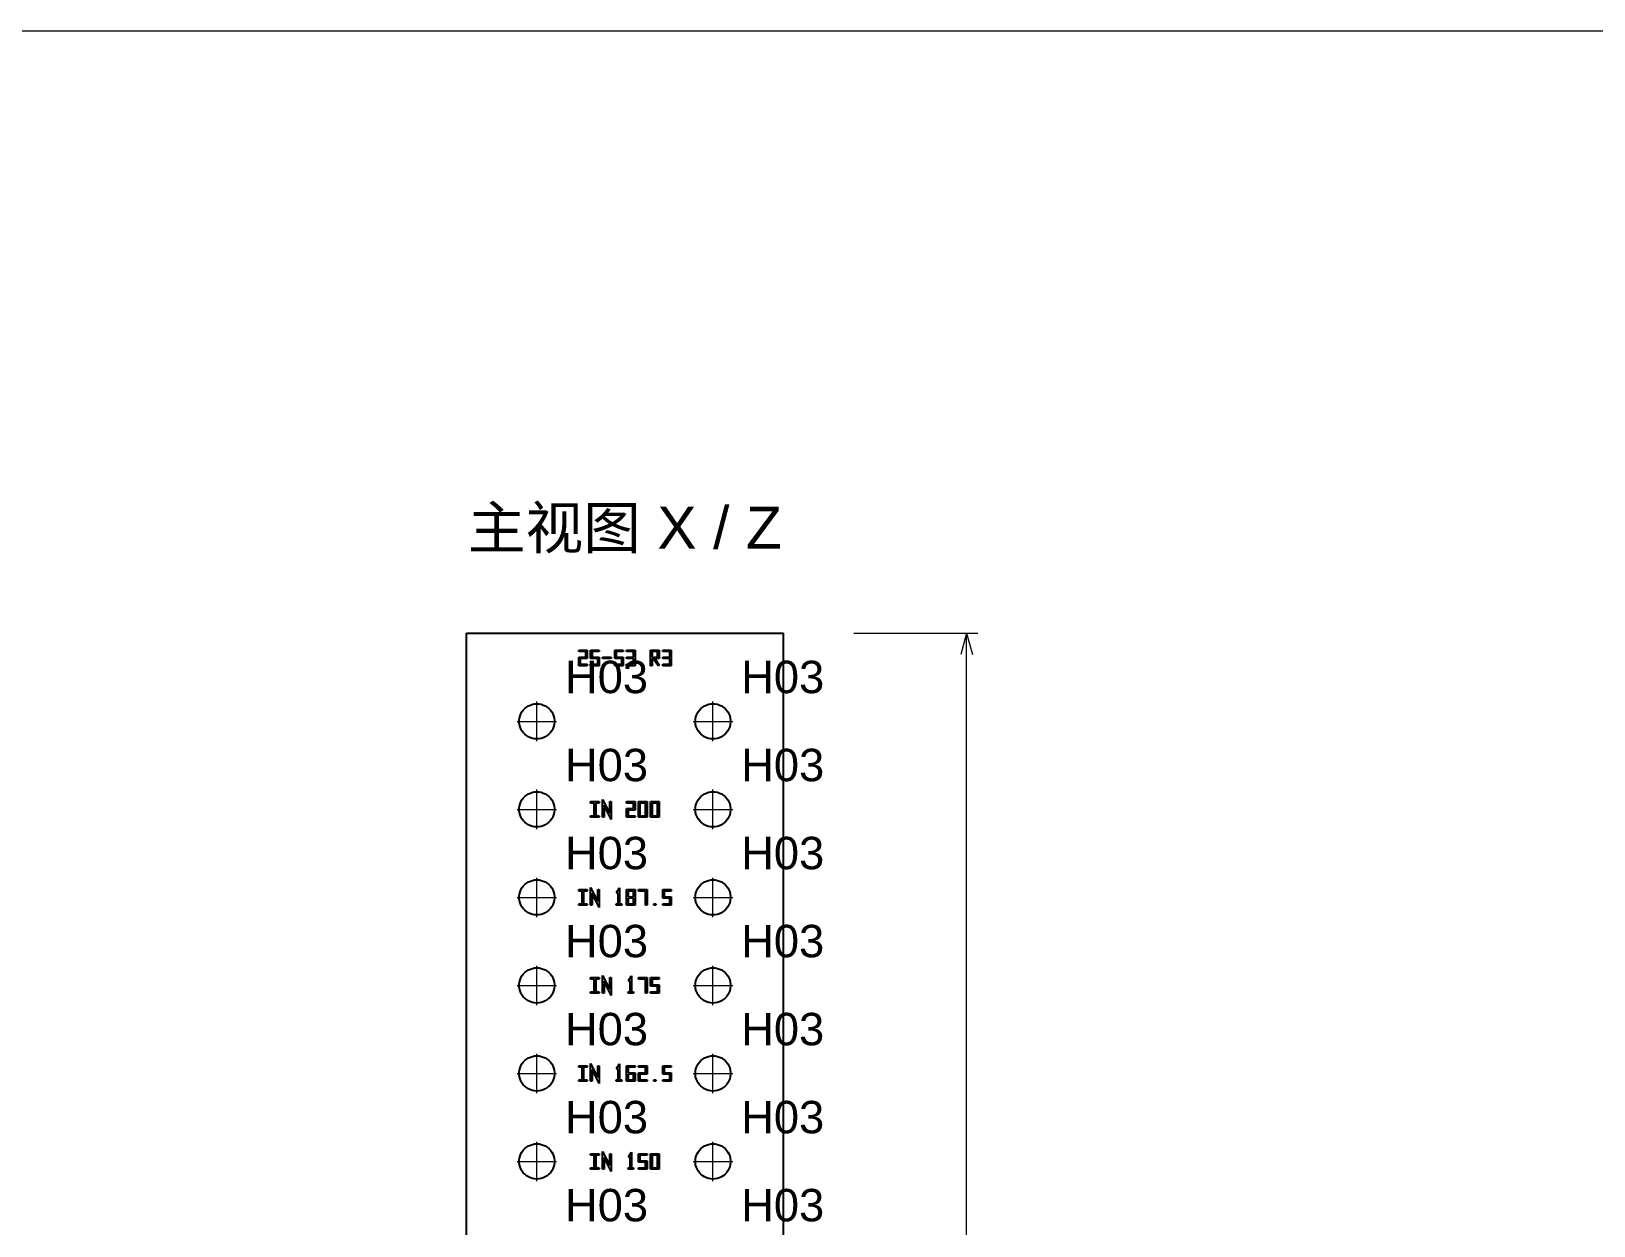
# Paper-space layout '01_三视图' of a CAD drawing. Header units: millimetres. Extents: x 8 to 451, y 8 to 289.
# Drawn here: x 118.9 to 229.7, y 204.2 to 289 of the extents above; entities that cross this region are included whole.
import ezdxf
from ezdxf.enums import TextEntityAlignment as Align

# ---------------------------------------------------------------- set-up
doc = ezdxf.new("R2010")
doc.units = ezdxf.units.MM
doc.linetypes.add('WP_HIDDEN', pattern=[2.3, 1.5, -0.8])
for name, color, linetype, lineweight in [('ANNOTATIONS', 7, 'CONTINUOUS', 18), ('HIDDEN', 7, 'WP_HIDDEN', 13), ('VISIBLE', 7, 'CONTINUOUS', 25)]:
    doc.layers.add(name, color=color, linetype=linetype, lineweight=lineweight)
doc.styles.add('CJK', font='Arial Unicode.ttf')

psp = doc.layouts.new('01_三视图')

# ---------------------------------------------------------------- linework, layer by layer
at = {"layer": 'ANNOTATIONS'}
for p, q in [((412, 289), (8, 289)), ((177.25, 246.25), (186.05, 246.25)), ((185.25, 246.25), (184.83, 244.75)), ((185.25, 133.75), (185.25, 246.25)), ((185.25, 246.25), (185.67, 244.75)), ((154.75, 238.6), (154.75, 241.4)), ((167.25, 238.6), (167.25, 241.4)), ((153.35, 240), (156.15, 240)), ((165.85, 240), (168.65, 240)), ((154.75, 232.35), (154.75, 235.15)), ((167.25, 232.35), (167.25, 235.15)), ((153.35, 233.75), (156.15, 233.75)), ((165.85, 233.75), (168.65, 233.75)), ((154.75, 226.1), (154.75, 228.9)), ((167.25, 226.1), (167.25, 228.9)), ((153.35, 227.5), (156.15, 227.5)), ((165.85, 227.5), (168.65, 227.5)), ((154.75, 219.85), (154.75, 222.65)), ((167.25, 219.85), (167.25, 222.65)), ((153.35, 221.25), (156.15, 221.25)), ((165.85, 221.25), (168.65, 221.25)), ((154.75, 213.6), (154.75, 216.4)), ((167.25, 213.6), (167.25, 216.4)), ((153.35, 215), (156.15, 215)), ((165.85, 215), (168.65, 215)), ((154.75, 207.35), (154.75, 210.15)), ((167.25, 207.35), (167.25, 210.15)), ((153.35, 208.75), (156.15, 208.75)), ((165.85, 208.75), (168.65, 208.75))]:
    psp.add_line(p, q, dxfattribs=at)
at = {"layer": 'HIDDEN'}
for points in [[(149.75, 138.75), (149.75, 246.25)], [(172.25, 138.75), (172.25, 246.25)]]:
    psp.add_lwpolyline(points, dxfattribs=at)
at = {"layer": 'VISIBLE'}
for points in [[(149.75, 140.25), (149.75, 246.25)], [(149.75, 246.25), (172.25, 246.25)], [(172.25, 140.25), (172.25, 246.25)], [(157.72, 245.05), (158.32, 245.05)], [(157.72, 244.95), (157.72, 245.05)], [(158.32, 245.05), (158.32, 244.45)], [(158.57, 244.45), (158.57, 245.05)], [(158.57, 245.05), (159.18, 245.05)], [(159.18, 245.05), (159.18, 244.95)], [(160.28, 244.45), (160.28, 245.05)], [(160.28, 245.05), (160.88, 245.05)], [(160.88, 245.05), (160.88, 244.95)], [(161.12, 244.95), (161.12, 245.05)], [(161.12, 245.05), (161.72, 245.05)], [(161.72, 245.05), (161.72, 243.95)], [(162.82, 243.95), (162.82, 245.05)], [(162.82, 245.05), (163.43, 245.05)], [(163.43, 245.05), (163.43, 244.45)], [(163.68, 244.95), (163.68, 245.05)], [(163.68, 245.05), (164.28, 245.05)], [(164.28, 245.05), (164.28, 243.95)], [(158.22, 244.95), (157.72, 244.95)], [(157.72, 243.95), (157.72, 244.55)], [(157.72, 244.55), (158.22, 244.55)], [(158.32, 243.95), (157.72, 243.95)], [(158.32, 244.45), (157.82, 244.45)], [(157.82, 244.45), (157.82, 244.05)], [(157.82, 244.05), (158.32, 244.05)], [(158.22, 244.55), (158.22, 244.95)], [(158.32, 244.05), (158.32, 243.95)], [(159.07, 244.45), (158.57, 244.45)], [(158.57, 243.95), (158.57, 244.05)], [(158.57, 244.05), (159.07, 244.05)], [(159.18, 243.95), (158.57, 243.95)], [(159.18, 244.95), (158.67, 244.95)], [(158.67, 244.95), (158.67, 244.55)], [(158.67, 244.55), (159.18, 244.55)], [(159.07, 244.05), (159.07, 244.45)], [(159.18, 244.55), (159.18, 243.95)], [(159.42, 244.55), (160.03, 244.55)], [(159.42, 244.45), (159.42, 244.55)], [(160.03, 244.45), (159.42, 244.45)], [(160.03, 244.55), (160.03, 244.45)], [(160.78, 244.45), (160.28, 244.45)], [(160.28, 243.95), (160.28, 244.05)], [(160.28, 244.05), (160.78, 244.05)], [(160.88, 243.95), (160.28, 243.95)], [(160.88, 244.95), (160.38, 244.95)], [(160.38, 244.95), (160.38, 244.55)], [(160.38, 244.55), (160.88, 244.55)], [(160.78, 244.05), (160.78, 244.45)], [(160.88, 244.55), (160.88, 243.95)], [(161.62, 244.95), (161.12, 244.95)], [(161.12, 244.45), (161.12, 244.55)], [(161.12, 244.55), (161.62, 244.55)], [(161.62, 244.45), (161.12, 244.45)], [(161.12, 243.95), (161.12, 244.05)], [(161.12, 244.05), (161.62, 244.05)], [(161.72, 243.95), (161.12, 243.95)], [(161.62, 244.55), (161.62, 244.95)], [(161.62, 244.05), (161.62, 244.45)], [(162.93, 243.95), (162.82, 243.95)], [(163.32, 244.95), (162.93, 244.95)], [(162.93, 244.95), (162.93, 244.55)], [(162.93, 244.55), (163.01, 244.55)], [(163, 244.45), (162.93, 244.45)], [(162.93, 244.45), (162.93, 243.95)], [(163.36, 243.93), (163, 244.45)], [(163.01, 244.55), (163.04, 244.57)], [(163.04, 244.57), (163.05, 244.55)], [(163.05, 244.55), (163.32, 244.55)], [(163.12, 244.45), (163.44, 243.99)], [(163.43, 244.45), (163.12, 244.45)], [(163.32, 244.55), (163.32, 244.95)], [(163.44, 243.99), (163.36, 243.93)], [(164.18, 244.95), (163.68, 244.95)], [(163.68, 244.45), (163.68, 244.55)], [(163.68, 244.55), (164.18, 244.55)], [(164.18, 244.45), (163.68, 244.45)], [(163.68, 243.95), (163.68, 244.05)], [(163.68, 244.05), (164.18, 244.05)], [(164.28, 243.95), (163.68, 243.95)], [(164.18, 244.55), (164.18, 244.95)], [(164.18, 244.05), (164.18, 244.45)], [(154.75, 238.75), (154.59, 238.76), (154.44, 238.79), (154.29, 238.84), (154.15, 238.9), (154.02, 238.99), (153.89, 239.09), (153.79, 239.2), (153.69, 239.33), (153.62, 239.47), (153.56, 239.61), (153.52, 239.77), (153.5, 239.92), (153.5, 240.08), (153.52, 240.23), (153.56, 240.39), (153.62, 240.53), (153.69, 240.67), (153.79, 240.8), (153.89, 240.91), (154.02, 241.01), (154.15, 241.1), (154.29, 241.16), (154.44, 241.21), (154.59, 241.24), (154.75, 241.25), (154.91, 241.24), (155.06, 241.21), (155.21, 241.16), (155.35, 241.1), (155.48, 241.01), (155.61, 240.91), (155.71, 240.8), (155.81, 240.67), (155.88, 240.53), (155.94, 240.39), (155.98, 240.23), (156, 240.08), (156, 239.92), (155.98, 239.77), (155.94, 239.61), (155.88, 239.47), (155.81, 239.33), (155.71, 239.2), (155.61, 239.09), (155.48, 238.99), (155.35, 238.9), (155.21, 238.84), (155.06, 238.79), (154.91, 238.76), (154.75, 238.75)], [(167.25, 238.75), (167.09, 238.76), (166.94, 238.79), (166.79, 238.84), (166.65, 238.9), (166.52, 238.99), (166.39, 239.09), (166.29, 239.2), (166.19, 239.33), (166.12, 239.47), (166.06, 239.61), (166.02, 239.77), (166, 239.92), (166, 240.08), (166.02, 240.23), (166.06, 240.39), (166.12, 240.53), (166.19, 240.67), (166.29, 240.8), (166.39, 240.91), (166.52, 241.01), (166.65, 241.1), (166.79, 241.16), (166.94, 241.21), (167.09, 241.24), (167.25, 241.25), (167.41, 241.24), (167.56, 241.21), (167.71, 241.16), (167.85, 241.1), (167.98, 241.01), (168.11, 240.91), (168.21, 240.8), (168.31, 240.67), (168.38, 240.53), (168.44, 240.39), (168.48, 240.23), (168.5, 240.08), (168.5, 239.92), (168.48, 239.77), (168.44, 239.61), (168.38, 239.47), (168.31, 239.33), (168.21, 239.2), (168.11, 239.09), (167.98, 238.99), (167.85, 238.9), (167.71, 238.84), (167.56, 238.79), (167.41, 238.76), (167.25, 238.75)], [(154.75, 232.5), (154.59, 232.51), (154.44, 232.54), (154.29, 232.59), (154.15, 232.65), (154.02, 232.74), (153.89, 232.84), (153.79, 232.95), (153.69, 233.08), (153.62, 233.22), (153.56, 233.36), (153.52, 233.52), (153.5, 233.67), (153.5, 233.83), (153.52, 233.98), (153.56, 234.14), (153.62, 234.28), (153.69, 234.42), (153.79, 234.55), (153.89, 234.66), (154.02, 234.76), (154.15, 234.85), (154.29, 234.91), (154.44, 234.96), (154.59, 234.99), (154.75, 235), (154.91, 234.99), (155.06, 234.96), (155.21, 234.91), (155.35, 234.85), (155.48, 234.76), (155.61, 234.66), (155.71, 234.55), (155.81, 234.42), (155.88, 234.28), (155.94, 234.14), (155.98, 233.98), (156, 233.83), (156, 233.67), (155.98, 233.52), (155.94, 233.36), (155.88, 233.22), (155.81, 233.08), (155.71, 232.95), (155.61, 232.84), (155.48, 232.74), (155.35, 232.65), (155.21, 232.59), (155.06, 232.54), (154.91, 232.51), (154.75, 232.5)], [(158.57, 234.2), (158.57, 234.3)], [(158.57, 234.3), (159.18, 234.3)], [(158.82, 234.2), (158.57, 234.2)], [(158.82, 233.3), (158.82, 234.2)], [(159.18, 234.2), (158.93, 234.2)], [(158.93, 234.2), (158.93, 233.3)], [(159.18, 234.3), (159.18, 234.2)], [(159.42, 234.46), (159.92, 233.46)], [(159.42, 233.2), (159.42, 234.46)], [(160.03, 233.04), (159.53, 234.04)], [(159.53, 234.04), (159.53, 233.2)], [(159.92, 233.46), (159.92, 234.3)], [(159.92, 234.3), (160.03, 234.3)], [(160.03, 234.3), (160.03, 233.04)], [(161.12, 234.3), (161.72, 234.3)], [(161.12, 234.2), (161.12, 234.3)], [(161.62, 234.2), (161.12, 234.2)], [(161.62, 233.8), (161.62, 234.2)], [(161.72, 234.3), (161.72, 233.7)], [(161.97, 233.2), (161.97, 234.3)], [(161.97, 234.3), (162.57, 234.3)], [(162.47, 234.2), (162.07, 234.2)], [(162.07, 234.2), (162.07, 233.3)], [(162.47, 233.3), (162.47, 234.2)], [(162.57, 234.3), (162.57, 233.2)], [(162.82, 233.2), (162.82, 234.3)], [(162.82, 234.3), (163.43, 234.3)], [(163.32, 234.2), (162.93, 234.2)], [(162.93, 234.2), (162.93, 233.3)], [(163.32, 233.3), (163.32, 234.2)], [(163.43, 234.3), (163.43, 233.2)], [(167.25, 232.5), (167.09, 232.51), (166.94, 232.54), (166.79, 232.59), (166.65, 232.65), (166.52, 232.74), (166.39, 232.84), (166.29, 232.95), (166.19, 233.08), (166.12, 233.22), (166.06, 233.36), (166.02, 233.52), (166, 233.67), (166, 233.83), (166.02, 233.98), (166.06, 234.14), (166.12, 234.28), (166.19, 234.42), (166.29, 234.55), (166.39, 234.66), (166.52, 234.76), (166.65, 234.85), (166.79, 234.91), (166.94, 234.96), (167.09, 234.99), (167.25, 235), (167.41, 234.99), (167.56, 234.96), (167.71, 234.91), (167.85, 234.85), (167.98, 234.76), (168.11, 234.66), (168.21, 234.55), (168.31, 234.42), (168.38, 234.28), (168.44, 234.14), (168.48, 233.98), (168.5, 233.83), (168.5, 233.67), (168.48, 233.52), (168.44, 233.36), (168.38, 233.22), (168.31, 233.08), (168.21, 232.95), (168.11, 232.84), (167.98, 232.74), (167.85, 232.65), (167.71, 232.59), (167.56, 232.54), (167.41, 232.51), (167.25, 232.5)], [(158.57, 233.2), (158.57, 233.3)], [(158.57, 233.3), (158.82, 233.3)], [(159.18, 233.2), (158.57, 233.2)], [(158.93, 233.3), (159.18, 233.3)], [(159.18, 233.3), (159.18, 233.2)], [(159.53, 233.2), (159.42, 233.2)], [(161.12, 233.2), (161.12, 233.8)], [(161.12, 233.8), (161.62, 233.8)], [(161.72, 233.2), (161.12, 233.2)], [(161.72, 233.7), (161.22, 233.7)], [(161.22, 233.7), (161.22, 233.3)], [(161.22, 233.3), (161.72, 233.3)], [(161.72, 233.3), (161.72, 233.2)], [(162.57, 233.2), (161.97, 233.2)], [(162.07, 233.3), (162.47, 233.3)], [(163.43, 233.2), (162.82, 233.2)], [(162.93, 233.3), (163.32, 233.3)], [(154.75, 226.25), (154.59, 226.26), (154.44, 226.29), (154.29, 226.34), (154.15, 226.4), (154.02, 226.49), (153.89, 226.59), (153.79, 226.7), (153.69, 226.83), (153.62, 226.97), (153.56, 227.11), (153.52, 227.27), (153.5, 227.42), (153.5, 227.58), (153.52, 227.73), (153.56, 227.89), (153.62, 228.03), (153.69, 228.17), (153.79, 228.3), (153.89, 228.41), (154.02, 228.51), (154.15, 228.6), (154.29, 228.66), (154.44, 228.71), (154.59, 228.74), (154.75, 228.75), (154.91, 228.74), (155.06, 228.71), (155.21, 228.66), (155.35, 228.6), (155.48, 228.51), (155.61, 228.41), (155.71, 228.3), (155.81, 228.17), (155.88, 228.03), (155.94, 227.89), (155.98, 227.73), (156, 227.58), (156, 227.42), (155.98, 227.27), (155.94, 227.11), (155.88, 226.97), (155.81, 226.83), (155.71, 226.7), (155.61, 226.59), (155.48, 226.49), (155.35, 226.4), (155.21, 226.34), (155.06, 226.29), (154.91, 226.26), (154.75, 226.25)], [(167.25, 226.25), (167.09, 226.26), (166.94, 226.29), (166.79, 226.34), (166.65, 226.4), (166.52, 226.49), (166.39, 226.59), (166.29, 226.7), (166.19, 226.83), (166.12, 226.97), (166.06, 227.11), (166.02, 227.27), (166, 227.42), (166, 227.58), (166.02, 227.73), (166.06, 227.89), (166.12, 228.03), (166.19, 228.17), (166.29, 228.3), (166.39, 228.41), (166.52, 228.51), (166.65, 228.6), (166.79, 228.66), (166.94, 228.71), (167.09, 228.74), (167.25, 228.75), (167.41, 228.74), (167.56, 228.71), (167.71, 228.66), (167.85, 228.6), (167.98, 228.51), (168.11, 228.41), (168.21, 228.3), (168.31, 228.17), (168.38, 228.03), (168.44, 227.89), (168.48, 227.73), (168.5, 227.58), (168.5, 227.42), (168.48, 227.27), (168.44, 227.11), (168.38, 226.97), (168.31, 226.83), (168.21, 226.7), (168.11, 226.59), (167.98, 226.49), (167.85, 226.4), (167.71, 226.34), (167.56, 226.29), (167.41, 226.26), (167.25, 226.25)], [(157.72, 227.95), (157.72, 228.05)], [(157.72, 228.05), (158.32, 228.05)], [(157.97, 227.95), (157.72, 227.95)], [(157.97, 227.05), (157.97, 227.95)], [(158.32, 227.95), (158.07, 227.95)], [(158.07, 227.95), (158.07, 227.05)], [(158.32, 228.05), (158.32, 227.95)], [(158.57, 226.95), (158.57, 228.21)], [(158.57, 228.21), (159.07, 227.21)], [(159.18, 226.79), (158.67, 227.79)], [(158.67, 227.79), (158.67, 226.95)], [(159.07, 227.21), (159.07, 228.05)], [(159.07, 228.05), (159.18, 228.05)], [(159.18, 228.05), (159.18, 226.79)], [(160.41, 227.84), (160.62, 228.17)], [(160.49, 227.78), (160.41, 227.84)], [(160.53, 227.83), (160.49, 227.78)], [(160.53, 227.05), (160.53, 227.83)], [(160.62, 228.17), (160.62, 227.05)], [(161.12, 226.95), (161.12, 228.05)], [(161.12, 228.05), (161.72, 228.05)], [(161.62, 227.95), (161.22, 227.95)], [(161.22, 227.95), (161.22, 227.55)], [(161.22, 227.55), (161.62, 227.55)], [(161.62, 227.45), (161.22, 227.45)], [(161.22, 227.45), (161.22, 227.05)], [(161.62, 227.55), (161.62, 227.95)], [(161.62, 227.05), (161.62, 227.45)], [(161.72, 228.05), (161.72, 226.95)], [(161.97, 228.05), (162.57, 228.05)], [(161.97, 227.95), (161.97, 228.05)], [(162.47, 227.95), (161.97, 227.95)], [(162.47, 226.95), (162.47, 227.95)], [(162.57, 228.05), (162.57, 226.95)], [(163.68, 227.45), (163.68, 228.05)], [(163.68, 228.05), (164.28, 228.05)], [(164.18, 227.45), (163.68, 227.45)], [(164.28, 227.95), (163.78, 227.95)], [(163.78, 227.95), (163.78, 227.55)], [(163.78, 227.55), (164.28, 227.55)], [(164.18, 227.05), (164.18, 227.45)], [(164.28, 228.05), (164.28, 227.95)], [(164.28, 227.55), (164.28, 226.95)], [(157.72, 226.95), (157.72, 227.05)], [(157.72, 227.05), (157.97, 227.05)], [(158.32, 226.95), (157.72, 226.95)], [(158.07, 227.05), (158.32, 227.05)], [(158.32, 227.05), (158.32, 226.95)], [(158.67, 226.95), (158.57, 226.95)], [(160.38, 226.95), (160.38, 227.05)], [(160.38, 227.05), (160.53, 227.05)], [(160.78, 226.95), (160.38, 226.95)], [(160.62, 227.05), (160.78, 227.05)], [(160.78, 227.05), (160.78, 226.95)], [(161.72, 226.95), (161.12, 226.95)], [(161.22, 227.05), (161.62, 227.05)], [(162.57, 226.95), (162.47, 226.95)], [(163.05, 227.05), (163.2, 227.05)], [(163.05, 226.95), (163.05, 227.05)], [(163.2, 226.95), (163.05, 226.95)], [(163.2, 227.05), (163.2, 226.95)], [(163.68, 226.95), (163.68, 227.05)], [(163.68, 227.05), (164.18, 227.05)], [(164.28, 226.95), (163.68, 226.95)], [(154.75, 220), (154.59, 220.01), (154.44, 220.04), (154.29, 220.09), (154.15, 220.15), (154.02, 220.24), (153.89, 220.34), (153.79, 220.45), (153.69, 220.58), (153.62, 220.72), (153.56, 220.86), (153.52, 221.02), (153.5, 221.17), (153.5, 221.33), (153.52, 221.48), (153.56, 221.64), (153.62, 221.78), (153.69, 221.92), (153.79, 222.05), (153.89, 222.16), (154.02, 222.26), (154.15, 222.35), (154.29, 222.41), (154.44, 222.46), (154.59, 222.49), (154.75, 222.5), (154.91, 222.49), (155.06, 222.46), (155.21, 222.41), (155.35, 222.35), (155.48, 222.26), (155.61, 222.16), (155.71, 222.05), (155.81, 221.92), (155.88, 221.78), (155.94, 221.64), (155.98, 221.48), (156, 221.33), (156, 221.17), (155.98, 221.02), (155.94, 220.86), (155.88, 220.72), (155.81, 220.58), (155.71, 220.45), (155.61, 220.34), (155.48, 220.24), (155.35, 220.15), (155.21, 220.09), (155.06, 220.04), (154.91, 220.01), (154.75, 220)], [(158.57, 221.7), (158.57, 221.8)], [(158.57, 221.8), (159.18, 221.8)], [(159.18, 221.8), (159.18, 221.7)], [(159.42, 221.96), (159.92, 220.96)], [(159.42, 220.7), (159.42, 221.96)], [(159.92, 220.96), (159.92, 221.8)], [(159.92, 221.8), (160.03, 221.8)], [(160.03, 221.8), (160.03, 220.54)], [(161.26, 221.59), (161.47, 221.92)], [(161.47, 221.92), (161.47, 220.8)], [(161.97, 221.8), (162.57, 221.8)], [(161.97, 221.7), (161.97, 221.8)], [(162.57, 221.8), (162.57, 220.7)], [(162.82, 221.2), (162.82, 221.8)], [(162.82, 221.8), (163.43, 221.8)], [(163.43, 221.8), (163.43, 221.7)], [(167.25, 220), (167.09, 220.01), (166.94, 220.04), (166.79, 220.09), (166.65, 220.15), (166.52, 220.24), (166.39, 220.34), (166.29, 220.45), (166.19, 220.58), (166.12, 220.72), (166.06, 220.86), (166.02, 221.02), (166, 221.17), (166, 221.33), (166.02, 221.48), (166.06, 221.64), (166.12, 221.78), (166.19, 221.92), (166.29, 222.05), (166.39, 222.16), (166.52, 222.26), (166.65, 222.35), (166.79, 222.41), (166.94, 222.46), (167.09, 222.49), (167.25, 222.5), (167.41, 222.49), (167.56, 222.46), (167.71, 222.41), (167.85, 222.35), (167.98, 222.26), (168.11, 222.16), (168.21, 222.05), (168.31, 221.92), (168.38, 221.78), (168.44, 221.64), (168.48, 221.48), (168.5, 221.33), (168.5, 221.17), (168.48, 221.02), (168.44, 220.86), (168.38, 220.72), (168.31, 220.58), (168.21, 220.45), (168.11, 220.34), (167.98, 220.24), (167.85, 220.15), (167.71, 220.09), (167.56, 220.04), (167.41, 220.01), (167.25, 220)], [(158.82, 221.7), (158.57, 221.7)], [(158.57, 220.7), (158.57, 220.8)], [(158.57, 220.8), (158.82, 220.8)], [(159.18, 220.7), (158.57, 220.7)], [(158.82, 220.8), (158.82, 221.7)], [(159.18, 221.7), (158.93, 221.7)], [(158.93, 221.7), (158.93, 220.8)], [(158.93, 220.8), (159.18, 220.8)], [(159.18, 220.8), (159.18, 220.7)], [(159.53, 220.7), (159.42, 220.7)], [(160.03, 220.54), (159.53, 221.54)], [(159.53, 221.54), (159.53, 220.7)], [(161.22, 220.7), (161.22, 220.8)], [(161.22, 220.8), (161.38, 220.8)], [(161.62, 220.7), (161.22, 220.7)], [(161.34, 221.53), (161.26, 221.59)], [(161.38, 221.58), (161.34, 221.53)], [(161.38, 220.8), (161.38, 221.58)], [(161.47, 220.8), (161.62, 220.8)], [(161.62, 220.8), (161.62, 220.7)], [(162.47, 221.7), (161.97, 221.7)], [(162.47, 220.7), (162.47, 221.7)], [(162.57, 220.7), (162.47, 220.7)], [(163.32, 221.2), (162.82, 221.2)], [(162.82, 220.7), (162.82, 220.8)], [(162.82, 220.8), (163.32, 220.8)], [(163.43, 220.7), (162.82, 220.7)], [(163.43, 221.7), (162.93, 221.7)], [(162.93, 221.7), (162.93, 221.3)], [(162.93, 221.3), (163.43, 221.3)], [(163.32, 220.8), (163.32, 221.2)], [(163.43, 221.3), (163.43, 220.7)], [(154.75, 213.75), (154.59, 213.76), (154.44, 213.79), (154.29, 213.84), (154.15, 213.9), (154.02, 213.99), (153.89, 214.09), (153.79, 214.2), (153.69, 214.33), (153.62, 214.47), (153.56, 214.61), (153.52, 214.77), (153.5, 214.92), (153.5, 215.08), (153.52, 215.23), (153.56, 215.39), (153.62, 215.53), (153.69, 215.67), (153.79, 215.8), (153.89, 215.91), (154.02, 216.01), (154.15, 216.1), (154.29, 216.16), (154.44, 216.21), (154.59, 216.24), (154.75, 216.25), (154.91, 216.24), (155.06, 216.21), (155.21, 216.16), (155.35, 216.1), (155.48, 216.01), (155.61, 215.91), (155.71, 215.8), (155.81, 215.67), (155.88, 215.53), (155.94, 215.39), (155.98, 215.23), (156, 215.08), (156, 214.92), (155.98, 214.77), (155.94, 214.61), (155.88, 214.47), (155.81, 214.33), (155.71, 214.2), (155.61, 214.09), (155.48, 213.99), (155.35, 213.9), (155.21, 213.84), (155.06, 213.79), (154.91, 213.76), (154.75, 213.75)], [(167.25, 213.75), (167.09, 213.76), (166.94, 213.79), (166.79, 213.84), (166.65, 213.9), (166.52, 213.99), (166.39, 214.09), (166.29, 214.2), (166.19, 214.33), (166.12, 214.47), (166.06, 214.61), (166.02, 214.77), (166, 214.92), (166, 215.08), (166.02, 215.23), (166.06, 215.39), (166.12, 215.53), (166.19, 215.67), (166.29, 215.8), (166.39, 215.91), (166.52, 216.01), (166.65, 216.1), (166.79, 216.16), (166.94, 216.21), (167.09, 216.24), (167.25, 216.25), (167.41, 216.24), (167.56, 216.21), (167.71, 216.16), (167.85, 216.1), (167.98, 216.01), (168.11, 215.91), (168.21, 215.8), (168.31, 215.67), (168.38, 215.53), (168.44, 215.39), (168.48, 215.23), (168.5, 215.08), (168.5, 214.92), (168.48, 214.77), (168.44, 214.61), (168.38, 214.47), (168.31, 214.33), (168.21, 214.2), (168.11, 214.09), (167.98, 213.99), (167.85, 213.9), (167.71, 213.84), (167.56, 213.79), (167.41, 213.76), (167.25, 213.75)], [(157.72, 215.45), (157.72, 215.55)], [(157.72, 215.55), (158.32, 215.55)], [(157.97, 215.45), (157.72, 215.45)], [(157.97, 214.55), (157.97, 215.45)], [(158.32, 215.45), (158.07, 215.45)], [(158.07, 215.45), (158.07, 214.55)], [(158.32, 215.55), (158.32, 215.45)], [(158.57, 214.45), (158.57, 215.71)], [(158.57, 215.71), (159.07, 214.71)], [(159.18, 214.29), (158.67, 215.29)], [(158.67, 215.29), (158.67, 214.45)], [(159.07, 214.71), (159.07, 215.55)], [(159.07, 215.55), (159.18, 215.55)], [(159.18, 215.55), (159.18, 214.29)], [(160.41, 215.34), (160.62, 215.67)], [(160.49, 215.28), (160.41, 215.34)], [(160.53, 215.33), (160.49, 215.28)], [(160.53, 214.55), (160.53, 215.33)], [(160.62, 215.67), (160.62, 214.55)], [(161.12, 214.45), (161.12, 215.55)], [(161.12, 215.55), (161.72, 215.55)], [(161.72, 215.45), (161.22, 215.45)], [(161.22, 215.45), (161.22, 215.05)], [(161.72, 215.55), (161.72, 215.45)], [(161.97, 215.55), (162.57, 215.55)], [(161.97, 215.45), (161.97, 215.55)], [(162.47, 215.45), (161.97, 215.45)], [(162.47, 215.05), (162.47, 215.45)], [(162.57, 215.55), (162.57, 214.95)], [(163.68, 214.95), (163.68, 215.55)], [(163.68, 215.55), (164.28, 215.55)], [(164.28, 215.45), (163.78, 215.45)], [(163.78, 215.45), (163.78, 215.05)], [(164.28, 215.55), (164.28, 215.45)], [(157.72, 214.45), (157.72, 214.55)], [(157.72, 214.55), (157.97, 214.55)], [(158.32, 214.45), (157.72, 214.45)], [(158.07, 214.55), (158.32, 214.55)], [(158.32, 214.55), (158.32, 214.45)], [(158.67, 214.45), (158.57, 214.45)], [(160.38, 214.45), (160.38, 214.55)], [(160.38, 214.55), (160.53, 214.55)], [(160.78, 214.45), (160.38, 214.45)], [(160.62, 214.55), (160.78, 214.55)], [(160.78, 214.55), (160.78, 214.45)], [(161.72, 214.45), (161.12, 214.45)], [(161.22, 215.05), (161.72, 215.05)], [(161.22, 214.95), (161.22, 214.55)], [(161.62, 214.95), (161.22, 214.95)], [(161.22, 214.55), (161.62, 214.55)], [(161.62, 214.55), (161.62, 214.95)], [(161.72, 215.05), (161.72, 214.45)], [(161.97, 214.45), (161.97, 215.05)], [(161.97, 215.05), (162.47, 215.05)], [(162.57, 214.45), (161.97, 214.45)], [(162.57, 214.95), (162.07, 214.95)], [(162.07, 214.95), (162.07, 214.55)], [(162.07, 214.55), (162.57, 214.55)], [(162.57, 214.55), (162.57, 214.45)], [(163.05, 214.55), (163.2, 214.55)], [(163.05, 214.45), (163.05, 214.55)], [(163.2, 214.45), (163.05, 214.45)], [(163.2, 214.55), (163.2, 214.45)], [(164.18, 214.95), (163.68, 214.95)], [(163.68, 214.45), (163.68, 214.55)], [(163.68, 214.55), (164.18, 214.55)], [(164.28, 214.45), (163.68, 214.45)], [(163.78, 215.05), (164.28, 215.05)], [(164.18, 214.55), (164.18, 214.95)], [(164.28, 215.05), (164.28, 214.45)], [(154.75, 207.5), (154.59, 207.51), (154.44, 207.54), (154.29, 207.59), (154.15, 207.65), (154.02, 207.74), (153.89, 207.84), (153.79, 207.95), (153.69, 208.08), (153.62, 208.22), (153.56, 208.36), (153.52, 208.52), (153.5, 208.67), (153.5, 208.83), (153.52, 208.98), (153.56, 209.14), (153.62, 209.28), (153.69, 209.42), (153.79, 209.55), (153.89, 209.66), (154.02, 209.76), (154.15, 209.85), (154.29, 209.91), (154.44, 209.96), (154.59, 209.99), (154.75, 210), (154.91, 209.99), (155.06, 209.96), (155.21, 209.91), (155.35, 209.85), (155.48, 209.76), (155.61, 209.66), (155.71, 209.55), (155.81, 209.42), (155.88, 209.28), (155.94, 209.14), (155.98, 208.98), (156, 208.83), (156, 208.67), (155.98, 208.52), (155.94, 208.36), (155.88, 208.22), (155.81, 208.08), (155.71, 207.95), (155.61, 207.84), (155.48, 207.74), (155.35, 207.65), (155.21, 207.59), (155.06, 207.54), (154.91, 207.51), (154.75, 207.5)], [(167.25, 207.5), (167.09, 207.51), (166.94, 207.54), (166.79, 207.59), (166.65, 207.65), (166.52, 207.74), (166.39, 207.84), (166.29, 207.95), (166.19, 208.08), (166.12, 208.22), (166.06, 208.36), (166.02, 208.52), (166, 208.67), (166, 208.83), (166.02, 208.98), (166.06, 209.14), (166.12, 209.28), (166.19, 209.42), (166.29, 209.55), (166.39, 209.66), (166.52, 209.76), (166.65, 209.85), (166.79, 209.91), (166.94, 209.96), (167.09, 209.99), (167.25, 210), (167.41, 209.99), (167.56, 209.96), (167.71, 209.91), (167.85, 209.85), (167.98, 209.76), (168.11, 209.66), (168.21, 209.55), (168.31, 209.42), (168.38, 209.28), (168.44, 209.14), (168.48, 208.98), (168.5, 208.83), (168.5, 208.67), (168.48, 208.52), (168.44, 208.36), (168.38, 208.22), (168.31, 208.08), (168.21, 207.95), (168.11, 207.84), (167.98, 207.74), (167.85, 207.65), (167.71, 207.59), (167.56, 207.54), (167.41, 207.51), (167.25, 207.5)], [(158.57, 209.2), (158.57, 209.3)], [(158.57, 209.3), (159.18, 209.3)], [(158.82, 209.2), (158.57, 209.2)], [(158.82, 208.3), (158.82, 209.2)], [(159.18, 209.2), (158.93, 209.2)], [(158.93, 209.2), (158.93, 208.3)], [(159.18, 209.3), (159.18, 209.2)], [(159.42, 209.46), (159.92, 208.46)], [(159.42, 208.2), (159.42, 209.46)], [(160.03, 208.04), (159.53, 209.04)], [(159.53, 209.04), (159.53, 208.2)], [(159.92, 208.46), (159.92, 209.3)], [(159.92, 209.3), (160.03, 209.3)], [(160.03, 209.3), (160.03, 208.04)], [(161.26, 209.09), (161.47, 209.42)], [(161.34, 209.03), (161.26, 209.09)], [(161.38, 209.08), (161.34, 209.03)], [(161.38, 208.3), (161.38, 209.08)], [(161.47, 209.42), (161.47, 208.3)], [(161.97, 208.7), (161.97, 209.3)], [(161.97, 209.3), (162.57, 209.3)], [(162.47, 208.7), (161.97, 208.7)], [(162.57, 209.2), (162.07, 209.2)], [(162.07, 209.2), (162.07, 208.8)], [(162.07, 208.8), (162.57, 208.8)], [(162.47, 208.3), (162.47, 208.7)], [(162.57, 209.3), (162.57, 209.2)], [(162.57, 208.8), (162.57, 208.2)], [(162.82, 208.2), (162.82, 209.3)], [(162.82, 209.3), (163.43, 209.3)], [(163.32, 209.2), (162.93, 209.2)], [(162.93, 209.2), (162.93, 208.3)], [(163.32, 208.3), (163.32, 209.2)], [(163.43, 209.3), (163.43, 208.2)], [(158.57, 208.2), (158.57, 208.3)], [(158.57, 208.3), (158.82, 208.3)], [(159.18, 208.2), (158.57, 208.2)], [(158.93, 208.3), (159.18, 208.3)], [(159.18, 208.3), (159.18, 208.2)], [(159.53, 208.2), (159.42, 208.2)], [(161.22, 208.2), (161.22, 208.3)], [(161.22, 208.3), (161.38, 208.3)], [(161.62, 208.2), (161.22, 208.2)], [(161.47, 208.3), (161.62, 208.3)], [(161.62, 208.3), (161.62, 208.2)], [(161.97, 208.2), (161.97, 208.3)], [(161.97, 208.3), (162.47, 208.3)], [(162.57, 208.2), (161.97, 208.2)], [(163.43, 208.2), (162.82, 208.2)], [(162.93, 208.3), (163.32, 208.3)]]:
    psp.add_lwpolyline(points, dxfattribs=at)

# ---------------------------------------------------------------- texts
at = {"layer": 'ANNOTATIONS', "style": 'CJK'}
psp.add_text('主视图 X / Z', height=3, dxfattribs=at).set_placement((161, 252.25), align=Align.CENTER)
for p in [(156.75, 242), (169.25, 242), (156.75, 235.75), (169.25, 235.75), (156.75, 229.5), (169.25, 229.5), (156.75, 223.25), (169.25, 223.25), (156.75, 217), (169.25, 217), (156.75, 210.75), (169.25, 210.75), (156.75, 204.5), (169.25, 204.5)]:
    psp.add_text('H03', height=2.3, dxfattribs=at).set_placement(p)

doc.saveas('drawing.dxf')
